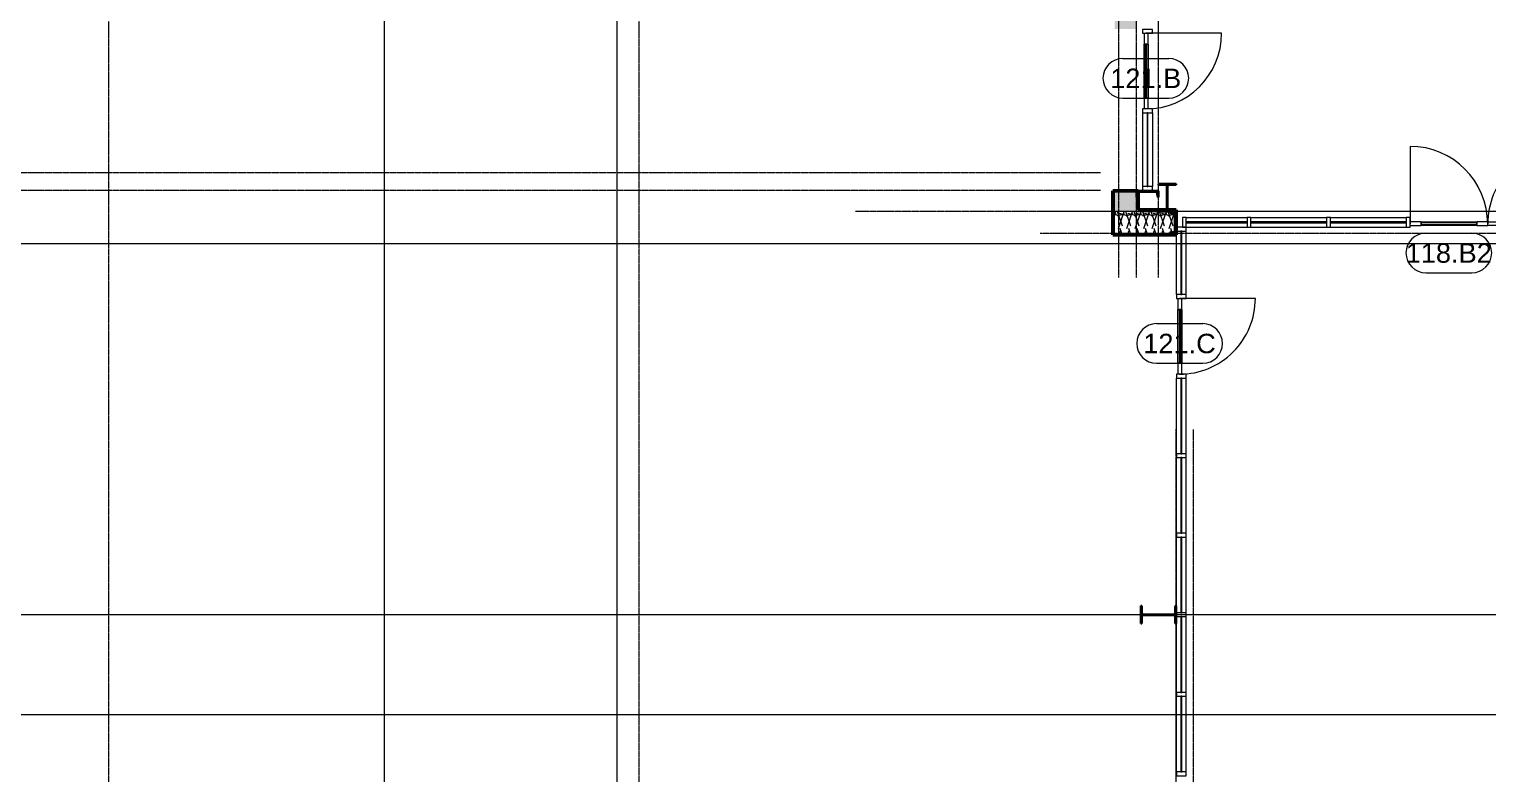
# Model space of a CAD drawing. Header units: inches. Extents: x 21592 to 24810, y -23179 to -20401.
# Drawn here: x 22278 to 22941, y -22615 to -22277 of the extents above; entities that cross this region are included whole.
import ezdxf

# ---------------------------------------------------------------- set-up
doc = ezdxf.new("R2010")
doc.units = ezdxf.units.IN
doc.header["$MEASUREMENT"] = 0
doc.linetypes.add('Grid Line 1_2_', pattern=[0.875, 0.5, -0.125, 0.125, -0.125])
for name, color, linetype, lineweight in [('A-DOOR', 31, 'Continuous', 13), ('A-DOOR-IDEN', 31, 'Continuous', 9), ('A-GLAZ-CURT', 52, 'Continuous', 9), ('A-GLAZ-CWMG', 51, 'Continuous', 9), ('A-WALL', 113, 'Continuous', 13), ('A-WALL-PATT', 111, 'Continuous', 50), ('G-ANNO-SYMB', 111, 'Continuous', 9), ('L-SITE-WALL', 31, 'Continuous', 13), ('S-COLS', 52, 'Continuous', 9), ('S-GRID', 1, 'Continuous', 9)]:
    doc.layers.add(name, color=color, linetype=linetype, lineweight=lineweight)
doc.styles.add('Arial_1', font='arial.ttf', dxfattribs={"height": 8.851796})
pattern_1 = [(161.57, (0.48, 0.48), (-3.839953776, -1.544e-05), [0, -27.322, 3.034, 0]), (18.43, (-0.48, 0.48), (-3.839953776, 1.544e-05), [0, -27.322, 3.034, 0]), (108.43, (0.48, 0.48), (1.919622, -9.60052459), [9.106, -21.25]), (71.57, (-0.48, 0.48), (1.919622, 9.60052459), [9.106, -21.25])]
pattern_2 = [(45, (0, 0), (-9.503515, 9.503515), []), (45, (0, 14.4), (-9.503515, 9.503515), [])]

# ---------------------------------------------------------------- blocks, each defined once
blk = doc.blocks.new('Door_Single_Storefront - one-1305219-Enlarged First Floor Plan _West_')
at = {"layer": 'A-DOOR'}
for p, q in [((-17.65625, 0.75), (-12.65625, 0.75)), ((-17.65625, -35.3125), (-17.65625, 0)), ((-12.65625, 0.75), (-12.65625, -1)), ((12.65625, 0.75), (-12.65625, 0.75)), ((-12.65625, -0.5), (-12.65625, 0.25)), ((-12.65625, 0.25), (12.65625, 0.25)), ((12.65625, -1), (12.65625, 0.75)), ((12.65625, 0.75), (17.65625, 0.75)), ((12.65625, 0.25), (12.65625, -0.5)), ((17.65625, 0.75), (17.65625, -1)), ((-12.65625, -1), (-17.65625, -1)), ((12.65625, -0.5), (-12.65625, -0.5)), ((-12.65625, -1), (12.65625, -1)), ((17.65625, -1), (12.65625, -1))]:
    blk.add_line(p, q, dxfattribs=at)
blk.add_arc((-17.65625, 0), 35.3125, 270, 0, dxfattribs=at)
blk = doc.blocks.new('Door_Single_Storefront - one-1305214-Enlarged First Floor Plan _West_')
at = {"layer": 'A-DOOR'}
for p, q in [((-17.65625, 35.3125), (-17.65625, 0)), ((-12.65625, 1), (-17.65625, 1)), ((-12.65625, -0.75), (-12.65625, 1)), ((-12.65625, 1), (12.65625, 1)), ((12.65625, 0.5), (-12.65625, 0.5)), ((-12.65625, 0.5), (-12.65625, -0.25)), ((17.65625, 1), (12.65625, 1)), ((12.65625, 1), (12.65625, -0.75)), ((12.65625, -0.25), (12.65625, 0.5)), ((17.65625, -0.75), (17.65625, 1)), ((-17.65625, -0.75), (-12.65625, -0.75)), ((-12.65625, -0.25), (12.65625, -0.25)), ((12.65625, -0.75), (-12.65625, -0.75)), ((12.65625, -0.75), (17.65625, -0.75))]:
    blk.add_line(p, q, dxfattribs=at)
blk.add_arc((-17.65625, 0), 35.3125, 360, 90, dxfattribs=at)
blk = doc.blocks.new('System Panel - Interior Glazing-1220293-Enlarged First Floor Plan _West_')
at = {"layer": 'A-GLAZ-CURT', "lineweight": 13}
for p, q in [((17.21875, -0.5625), (-17.21875, -0.5625)), ((-17.21875, -0.5625), (-17.21875, -0.9375)), ((-17.21875, -0.9375), (17.21875, -0.9375)), ((17.21875, -0.9375), (17.21875, -0.5625))]:
    blk.add_line(p, q, dxfattribs=at)
blk = doc.blocks.new('System Panel - Interior Glazing-1316041-Enlarged First Floor Plan _West_')
at = {"layer": 'A-GLAZ-CURT', "lineweight": 13}
for p, q in [((13.84375, -0.5625), (-13.84375, -0.5625)), ((-13.84375, -0.5625), (-13.84375, -0.9375)), ((-13.84375, -0.9375), (13.84375, -0.9375)), ((13.84375, -0.9375), (13.84375, -0.5625))]:
    blk.add_line(p, q, dxfattribs=at)
blk = doc.blocks.new('Rectangular Mullion - Interior 1_75_ x 4_5_-V23-Enlarged First Floor Plan _West_')
at = {"layer": 'A-GLAZ-CWMG'}
for p, q in [((24027.64, -22362.3), (24062.08, -22362.3)), ((24027.64, -22366.8), (24062.08, -22366.8))]:
    blk.add_line(p, q, dxfattribs=at)
blk = doc.blocks.new('Rectangular Mullion - Interior 1_75_ x 4_5_-V22-Enlarged First Floor Plan _West_')
at = {"layer": 'A-GLAZ-CWMG'}
for p, q in [((24172.39, -22362.3), (24206.83, -22362.3)), ((24172.39, -22366.8), (24206.83, -22366.8))]:
    blk.add_line(p, q, dxfattribs=at)
blk = doc.blocks.new('Rectangular Mullion - Interior 1_75_ x 4_5_-1316040-Enlarged First Floor Plan _West_')
at = {"layer": 'A-GLAZ-CWMG'}
for p, q in [((22804.02, -22362.3), (22831.7, -22362.3)), ((22804.02, -22366.8), (22831.7, -22366.8))]:
    blk.add_line(p, q, dxfattribs=at)
blk = doc.blocks.new('Rectangular Mullion - Interior 1_75_ x 4_5_-1220297-Enlarged First Floor Plan _West_')
at = {"layer": 'A-GLAZ-CWMG', "lineweight": 20}
for p, q in [((-1.75, 3), (0, 3)), ((-1.75, -1.5), (-1.75, 3)), ((0, 3), (0, -1.5)), ((0, -1.5), (-1.75, -1.5))]:
    blk.add_line(p, q, dxfattribs=at)
blk = doc.blocks.new('Rectangular Mullion - Interior 1_75_ x 4_5_-1220290-Enlarged First Floor Plan _West_')
at = {"layer": 'A-GLAZ-CWMG', "lineweight": 20}
for p, q in [((-0.875, 3), (0.875, 3)), ((-0.875, -1.5), (-0.875, 3)), ((0.875, 3), (0.875, -1.5)), ((0.875, -1.5), (-0.875, -1.5))]:
    blk.add_line(p, q, dxfattribs=at)
blk = doc.blocks.new('System Panel - Interior Glazing-1220302-Enlarged First Floor Plan _West_')
at = {"layer": 'A-GLAZ-CURT', "lineweight": 13}
for p, q in [((16.71875, -0.5625), (-16.71875, -0.5625)), ((-16.71875, -0.5625), (-16.71875, -0.9375)), ((-16.71875, -0.9375), (16.71875, -0.9375)), ((16.71875, -0.9375), (16.71875, -0.5625))]:
    blk.add_line(p, q, dxfattribs=at)
blk = doc.blocks.new('Door_Single_Storefront - one-1305252-Enlarged First Floor Plan _West_')
at = {"layer": 'A-DOOR'}
for p, q in [((-17.21875, 34.4375), (-17.21875, 0)), ((-12.21875, 1), (-17.21875, 1)), ((-12.21875, -0.75), (-12.21875, 1)), ((-12.21875, 1), (12.21875, 1)), ((12.21875, 0.5), (-12.21875, 0.5)), ((-12.21875, 0.5), (-12.21875, -0.25)), ((17.21875, 1), (12.21875, 1)), ((12.21875, 1), (12.21875, -0.75)), ((12.21875, -0.25), (12.21875, 0.5)), ((-17.21875, -0.75), (-12.21875, -0.75)), ((-12.21875, -0.25), (12.21875, -0.25)), ((12.21875, -0.75), (-12.21875, -0.75)), ((12.21875, -0.75), (17.21875, -0.75))]:
    blk.add_line(p, q, dxfattribs=at)
blk.add_arc((-17.21875, 0), 34.4375, 360, 90, dxfattribs=at)
blk = doc.blocks.new('Rectangular Mullion - Interior 1_75_ x 4_5_-1305250-Enlarged First Floor Plan _West_')
at = {"layer": 'A-GLAZ-CWMG'}
for p, q in [((22784.14, -21349.74), (22784.14, -21383.18)), ((22788.64, -21349.74), (22788.64, -21383.18))]:
    blk.add_line(p, q, dxfattribs=at)
blk = doc.blocks.new('Rectangular Mullion - Interior 1_75_ x 4_5_-1220298-Enlarged First Floor Plan _West_')
at = {"layer": 'A-GLAZ-CWMG', "lineweight": 20}
for p, q in [((0, 3), (-1.75, 3)), ((-1.75, 3), (-1.75, -1.5)), ((0, -1.5), (0, 3)), ((-1.75, -1.5), (0, -1.5))]:
    blk.add_line(p, q, dxfattribs=at)
blk = doc.blocks.new('System Panel - Interior Glazing-1316223-Enlarged First Floor Plan _West_')
at = {"layer": 'A-GLAZ-CURT', "lineweight": 13}
for p, q in [((14.4375, 0.9375), (-14.4375, 0.9375)), ((-14.4375, 0.9375), (-14.4375, 0.5625)), ((-14.4375, 0.5625), (14.4375, 0.5625)), ((14.4375, 0.5625), (14.4375, 0.9375))]:
    blk.add_line(p, q, dxfattribs=at)
blk = doc.blocks.new('Rectangular Mullion - Interior 1_75_ x 4_5_-1316220-Enlarged First Floor Plan _West_')
at = {"layer": 'A-GLAZ-CWMG'}
for p, q in [((22799.52, -22397.43), (22799.52, -22368.55)), ((22804.02, -22397.43), (22804.02, -22368.55))]:
    blk.add_line(p, q, dxfattribs=at)
blk = doc.blocks.new('Rectangular Mullion - Interior 1_75_ x 4_5_-1220308-Enlarged First Floor Plan _West_')
at = {"layer": 'A-GLAZ-CWMG', "lineweight": 20}
for p, q in [((0, 1.5), (-1.75, 1.5)), ((-1.75, 1.5), (-1.75, -3)), ((0, -3), (0, 1.5)), ((-1.75, -3), (0, -3))]:
    blk.add_line(p, q, dxfattribs=at)
blk = doc.blocks.new('Rectangular Mullion - Interior 1_75_ x 4_5_-1220285-Enlarged First Floor Plan _West_')
at = {"layer": 'A-GLAZ-CWMG', "lineweight": 20}
for p, q in [((-0.875, 1.5), (0.875, 1.5)), ((-0.875, -3), (-0.875, 1.5)), ((0.875, 1.5), (0.875, -3)), ((0.875, -3), (-0.875, -3))]:
    blk.add_line(p, q, dxfattribs=at)
blk = doc.blocks.new('System Panel - Interior Glazing-1220306-Enlarged First Floor Plan _West_')
at = {"layer": 'A-GLAZ-CURT', "lineweight": 13}
for p, q in [((17.21875, 0.9375), (-17.21875, 0.9375)), ((-17.21875, 0.9375), (-17.21875, 0.5625)), ((-17.21875, 0.5625), (17.21875, 0.5625)), ((17.21875, 0.5625), (17.21875, 0.9375))]:
    blk.add_line(p, q, dxfattribs=at)
blk = doc.blocks.new('Rectangular Mullion - Interior 1_75_ x 4_5_-1314717-Enlarged First Floor Plan _West_')
at = {"layer": 'A-GLAZ-CWMG'}
for p, q in [((22799.52, -22542.18), (22799.52, -22507.74)), ((22804.02, -22542.18), (22804.02, -22507.74))]:
    blk.add_line(p, q, dxfattribs=at)
blk = doc.blocks.new('Rectangular Mullion - Interior 1_75_ x 4_5_-1314720-Enlarged First Floor Plan _West_')
at = {"layer": 'A-GLAZ-CWMG', "lineweight": 20}
for p, q in [((-0.875, 1.5), (0.875, 1.5)), ((-0.875, -3), (-0.875, 1.5)), ((0.875, 1.5), (0.875, -3)), ((0.875, -3), (-0.875, -3))]:
    blk.add_line(p, q, dxfattribs=at)
blk = doc.blocks.new('Door_Single_Storefront - one-1315443-Enlarged First Floor Plan _West_')
at = {"layer": 'A-DOOR'}
for p, q in [((-17.21875, 34.4375), (-17.21875, 0)), ((-12.21875, 1), (-17.21875, 1)), ((-12.21875, -0.75), (-12.21875, 1)), ((-12.21875, 1), (12.21875, 1)), ((12.21875, 0.5), (-12.21875, 0.5)), ((-12.21875, 0.5), (-12.21875, -0.25)), ((17.21875, 1), (12.21875, 1)), ((12.21875, 1), (12.21875, -0.75)), ((12.21875, -0.25), (12.21875, 0.5)), ((-17.21875, -0.75), (-12.21875, -0.75)), ((-12.21875, -0.25), (12.21875, -0.25)), ((12.21875, -0.75), (-12.21875, -0.75)), ((12.21875, -0.75), (17.21875, -0.75))]:
    blk.add_line(p, q, dxfattribs=at)
blk.add_arc((-17.21875, 0), 34.4375, 360, 90, dxfattribs=at)
blk = doc.blocks.new('Rectangular Mullion - Interior 1_75_ x 4_5_-1315442-Enlarged First Floor Plan _West_')
at = {"layer": 'A-GLAZ-CWMG'}
for p, q in [((22799.52, -22469.8), (22799.52, -22435.37)), ((22804.02, -22469.8), (22804.02, -22435.37))]:
    blk.add_line(p, q, dxfattribs=at)
blk = doc.blocks.new('Door Tag - Door Tag-4658-Enlarged First Floor Plan _West_')
at = {"layer": 'A-DOOR-IDEN'}
for p, q in [((-0.109375, 0.09375), (0.109375, 0.09375)), ((-0.109375, -0.09375), (0.109375, -0.09375))]:
    blk.add_line(p, q, dxfattribs=at)
for centre, start, end in [((-0.109375, 0), 90, 270), ((0.109375, 0), 270, 90)]:
    blk.add_arc(centre, 0.09375, start, end, dxfattribs=at)

msp = doc.modelspace()

# ---------------------------------------------------------------- hatches: boundary and pattern name
at = {"layer": 'A-WALL-PATT', "lineweight": 9}
h = msp.add_hatch(dxfattribs=at)
h.set_pattern_fill('FP_7', color=256, style=0, pattern_type=2)
h.set_pattern_definition(pattern_1)
h.paths.add_polyline_path([(22781.38923, -22359.55281), (22781.38923, -22350.17781), (22771.38923, -22350.17781), (22771.38923, -22359.55281)], flags=0)
h.paths.add_polyline_path([(22771.38923, -22276.55281), (22781.38923, -22276.55281), (22781.38923, -21385.17781), (22771.38923, -21385.17781), (22771.38923, -22259.28274)], flags=0)
h.paths.add_polyline_path([(22771.38923, -21143.67781), (22781.38923, -21143.67781), (22781.38923, -21134.30281), (22771.38923, -21134.30281), (22771.38923, -21136.03674)], flags=0)
h = msp.add_hatch(dxfattribs=at)
h.set_pattern_fill('FP_7', color=256, style=0, pattern_type=2)
h.set_pattern_definition(pattern_1)
h.paths.add_polyline_path([(22799.39023, -22369.55281), (22799.39023, -22359.55281), (22771.38923, -22359.55281), (22771.38923, -22369.55281), (22792.77581, -22369.55281)], flags=0)
at = {"layer": 'S-COLS'}
h = msp.add_hatch(dxfattribs=at)
h.set_pattern_fill('FP_6', color=256, style=0, pattern_type=2)
h.set_pattern_definition(pattern_2)
h.paths.add_polyline_path([(22781.38923, -22353.06781), (22781.69752, -22352.94011), (22781.82523, -22352.63181), (22782.13059, -22350.70381), (22790.64786, -22350.70381), (22790.95323, -22352.63181), (22791.08093, -22352.94011), (22791.38923, -22353.06781), (22791.38923, -22350.17781), (22781.38923, -22350.17781)], flags=0)
h = msp.add_hatch(dxfattribs=at)
h.set_pattern_fill('FP_6', color=256, style=0, pattern_type=2)
h.set_pattern_definition(pattern_2)
h.paths.add_polyline_path([(22791.39023, -22359.55281), (22799.39023, -22359.55281), (22799.39023, -22359.11922), (22796.22616, -22359.11922), (22795.73726, -22358.91671), (22795.53476, -22358.42781), (22795.53476, -22348.17781), (22795.73726, -22347.68891), (22796.22616, -22347.4864), (22799.39023, -22347.4864), (22799.39023, -22347.05281), (22791.39023, -22347.05281), (22791.39023, -22347.4864), (22794.55429, -22347.4864), (22795.04319, -22347.68891), (22795.24569, -22348.17781), (22795.24569, -22358.42781), (22795.04319, -22358.91671), (22794.55429, -22359.11922), (22791.39023, -22359.11922)], flags=0)
h = msp.add_hatch(dxfattribs=at)
h.set_pattern_fill('FP_6', color=256, style=0, pattern_type=2)
h.set_pattern_definition(pattern_2)
h.paths.add_polyline_path([(22799.39023, -22369.55281), (22799.39023, -22359.55281), (22796.50023, -22359.55281), (22796.62793, -22359.86111), (22796.93623, -22359.98881), (22798.86423, -22360.29418), (22798.86423, -22368.81145), (22796.93623, -22369.11681), (22796.62793, -22369.24451), (22796.50023, -22369.55281)], flags=0)
h = msp.add_hatch(dxfattribs=at)
h.set_pattern_fill('FP_6', color=256, style=0, pattern_type=2)
h.set_pattern_definition(pattern_2)
h.paths.add_polyline_path([(22799.39023, -22547.05281), (22799.39023, -22539.05281), (22798.95663, -22539.05281), (22798.95663, -22542.21687), (22798.75412, -22542.70577), (22798.26523, -22542.90828), (22784.51523, -22542.90828), (22784.02633, -22542.70577), (22783.82382, -22542.21687), (22783.82382, -22539.05281), (22783.39023, -22539.05281), (22783.39023, -22547.05281), (22783.82382, -22547.05281), (22783.82382, -22543.88875), (22784.02633, -22543.39985), (22784.51523, -22543.19734), (22798.26523, -22543.19734), (22798.75412, -22543.39985), (22798.95663, -22543.88875), (22798.95663, -22547.05281)], flags=0)

# ---------------------------------------------------------------- linework, layer by layer
at = {"layer": 'A-WALL'}
for p, q in [((22771.38923, -22369.55281), (22771.38923, -22350.17781)), ((22781.38923, -22350.17781), (22781.38923, -22359.55281)), ((22781.38923, -22359.55281), (22799.39023, -22359.55281)), ((22771.38923, -22369.55281), (22799.39023, -22369.55281))]:
    msp.add_line(p, q, dxfattribs=at)
at = {"layer": 'G-ANNO-SYMB'}
for p, q in [((22544.94179, -20694.34266), (22544.94179, -23039.38678)), ((22439.17362, -20818.08211), (22439.17362, -23039.38678)), ((24581.52474, -22374.35697), (21997.29287, -22374.35697)), ((24577.89246, -22588.63029), (21993.6606, -22588.63029))]:
    msp.add_line(p, q, dxfattribs=at)
at = {"layer": 'L-SITE-WALL', "lineweight": 50}
for p, q in [((22770.63923, -22350.17781), (22770.63923, -22370.30281)), ((22782.13923, -22350.17781), (22770.63923, -22350.17781)), ((22782.13923, -22358.80281), (22782.13923, -22350.17781)), ((22799.39023, -22358.80281), (22782.13923, -22358.80281)), ((22799.39023, -22370.30281), (22799.39023, -22358.80281)), ((22770.63923, -22370.30281), (22799.39023, -22370.30281))]:
    msp.add_line(p, q, dxfattribs=at)
at = {"layer": 'S-COLS', "lineweight": 30}
for p, q in [((22791.38923, -22350.17781), (22781.38923, -22350.17781)), ((22781.38923, -22350.17781), (22781.38923, -22353.06781)), ((22781.82523, -22352.63181), (22782.13059, -22350.70381)), ((22782.13059, -22350.70381), (22790.64786, -22350.70381)), ((22790.64786, -22350.70381), (22790.95323, -22352.63181)), ((22791.38923, -22353.06781), (22791.38923, -22350.17781)), ((22799.39023, -22347.05281), (22791.39023, -22347.05281)), ((22791.39023, -22347.05281), (22791.39023, -22347.4864)), ((22791.39023, -22347.4864), (22794.55429, -22347.4864)), ((22795.24569, -22348.17781), (22795.24569, -22358.42781)), ((22795.53476, -22358.42781), (22795.53476, -22348.17781)), ((22796.22616, -22347.4864), (22799.39023, -22347.4864)), ((22799.39023, -22347.4864), (22799.39023, -22347.05281)), ((22794.55429, -22359.11922), (22791.39023, -22359.11922)), ((22791.39023, -22359.11922), (22791.39023, -22359.55281)), ((22791.39023, -22359.55281), (22799.39023, -22359.55281)), ((22799.39023, -22359.11922), (22796.22616, -22359.11922)), ((22799.39023, -22359.55281), (22796.50023, -22359.55281)), ((22799.39023, -22359.55281), (22799.39023, -22359.11922)), ((22799.39023, -22369.55281), (22799.39023, -22359.55281)), ((22796.93623, -22359.98881), (22798.86423, -22360.29418)), ((22798.86423, -22360.29418), (22798.86423, -22368.81145)), ((22796.50023, -22369.55281), (22799.39023, -22369.55281)), ((22798.86423, -22368.81145), (22796.93623, -22369.11681)), ((22783.82382, -22539.05281), (22783.39023, -22539.05281)), ((22783.39023, -22539.05281), (22783.39023, -22547.05281)), ((22783.82382, -22542.21687), (22783.82382, -22539.05281)), ((22799.39023, -22539.05281), (22798.95663, -22539.05281)), ((22798.95663, -22539.05281), (22798.95663, -22542.21687)), ((22799.39023, -22547.05281), (22799.39023, -22539.05281)), ((22783.82382, -22547.05281), (22783.82382, -22543.88875)), ((22798.26523, -22542.90828), (22784.51523, -22542.90828)), ((22784.51523, -22543.19734), (22798.26523, -22543.19734)), ((22798.95663, -22543.88875), (22798.95663, -22547.05281)), ((22783.39023, -22547.05281), (22783.82382, -22547.05281)), ((22798.95663, -22547.05281), (22799.39023, -22547.05281))]:
    msp.add_line(p, q, dxfattribs=at)
for centre, radius, start, end in [((22781.38923, -22352.63181), 0.436, 270.00000001, 0.00000001), ((22791.38923, -22352.63181), 0.436, 180.00000001, 270.00000001), ((22794.55429, -22348.17781), 0.69141, 0, 90), ((22796.22616, -22348.17781), 0.69141, 90, 180), ((22794.55429, -22358.42781), 0.69141, 270, 0), ((22796.22616, -22358.42781), 0.69141, 180, 270), ((22796.93623, -22359.55281), 0.436, 180, 270), ((22796.93623, -22369.55281), 0.436, 90, 180), ((22784.51523, -22542.21687), 0.69141, 180, 270), ((22784.51523, -22543.88875), 0.69141, 90, 180), ((22798.26523, -22542.21687), 0.69141, 270, 0), ((22798.26523, -22543.88875), 0.69141, 0, 90)]:
    msp.add_arc(centre, radius, start, end, dxfattribs=at)
at = {"layer": 'S-GRID', "linetype": 'Grid Line 1_2_'}
for p, q in [((22313.89023, -22972.85091), (22313.89023, -20633.37408)), ((22555.14023, -22972.85091), (22555.14023, -20633.37408)), ((22781.39023, -22389.5762), (22781.39023, -20633.37408)), ((22773.39023, -22389.5762), (22773.39023, -20713.12653)), ((22781.39023, -22389.5762), (22781.39023, -20761.12653)), ((22791.39023, -22389.5762), (22791.39023, -20761.12653)), ((22765.01217, -22342.05281), (21705.56096, -22342.05281)), ((22765.01217, -22350.05281), (21657.56096, -22350.05281)), ((24588.97484, -22359.55281), (22653.5125, -22359.55281)), ((24742.78907, -22359.55281), (22737.5125, -22359.55281)), ((24694.78907, -22369.55281), (22737.5125, -22369.55281)), ((22799.39023, -22924.85091), (22799.39023, -22458.60508)), ((22807.39023, -22972.85091), (22807.39023, -22458.60508)), ((24479.10753, -22543.05281), (21657.56096, -22543.05281)), ((24588.97484, -22543.05281), (21790.20666, -22543.05281)), ((22799.39023, -23082.6211), (22799.39023, -22542.60508))]:
    msp.add_line(p, q, dxfattribs=at)

# ---------------------------------------------------------------- block references
at = {"layer": 'A-DOOR'}
for name, p, rotation in [('Door_Single_Storefront - one-1305252-Enlarged First Floor Plan _West_', (22785.63923, -22295.77156), 270), ('Door_Single_Storefront - one-1305219-Enlarged First Floor Plan _West_', (22958.79648, -22365.30281), 180), ('Door_Single_Storefront - one-1315443-Enlarged First Floor Plan _West_', (22801.01523, -22416.39656), 270.0000000000069)]:
    msp.add_blockref(name, p, dxfattribs=dict(at, rotation=rotation))
msp.add_blockref('Door_Single_Storefront - one-1305214-Enlarged First Floor Plan _West_', (22923.48398, -22365.30281), dxfattribs=at)
at = {"layer": 'A-DOOR-IDEN', "xscale": 95.99999999999994, "yscale": 95.99999999999994, "zscale": 95.99999999999994}
for p in [(22785.63923, -22299.0205), (22923.4649, -22378.4872), (22801.01523, -22419.6455)]:
    msp.add_blockref('Door Tag - Door Tag-4658-Enlarged First Floor Plan _West_', p, dxfattribs=at)
at = {"layer": 'A-GLAZ-CURT'}
for name, p, rotation in [('System Panel - Interior Glazing-1220302-Enlarged First Floor Plan _West_', (22785.63923, -22331.45906), 90), ('System Panel - Interior Glazing-1316041-Enlarged First Floor Plan _West_', (22817.85898, -22365.30281), 180), ('System Panel - Interior Glazing-1220293-Enlarged First Floor Plan _West_', (22850.67148, -22365.30281), 180), ('System Panel - Interior Glazing-1220293-Enlarged First Floor Plan _West_', (22886.85898, -22365.30281), 180), ('System Panel - Interior Glazing-1316223-Enlarged First Floor Plan _West_', (22801.01523, -22382.99031), 270.0000000000069), ('System Panel - Interior Glazing-1220306-Enlarged First Floor Plan _West_', (22801.01523, -22452.58406), 270.0000000000069), ('System Panel - Interior Glazing-1220306-Enlarged First Floor Plan _West_', (22801.01523, -22488.77156), 270.0000000000069), ('System Panel - Interior Glazing-1220306-Enlarged First Floor Plan _West_', (22801.01523, -22524.95906), 270.0000000000069), ('System Panel - Interior Glazing-1220306-Enlarged First Floor Plan _West_', (22801.01523, -22561.14656), 270.0000000000069), ('System Panel - Interior Glazing-1220306-Enlarged First Floor Plan _West_', (22801.01523, -22597.33406), 270.0000000000069)]:
    msp.add_blockref(name, p, dxfattribs=dict(at, rotation=rotation))
at = {"layer": 'A-GLAZ-CWMG', "extrusion": (0, 0, -1)}
for name, p, rotation in [('Rectangular Mullion - Interior 1_75_ x 4_5_-1220297-Enlarged First Floor Plan _West_', (-22785.63923, -22276.80281), 90), ('Rectangular Mullion - Interior 1_75_ x 4_5_-1220290-Enlarged First Floor Plan _West_', (-22785.63923, -22313.86531), 90), ('Rectangular Mullion - Interior 1_75_ x 4_5_-1314720-Enlarged First Floor Plan _West_', (-22801.01523, -22398.30281), 269.9999999999931), ('Rectangular Mullion - Interior 1_75_ x 4_5_-1314720-Enlarged First Floor Plan _West_', (-22801.01523, -22434.49031), 269.9999999999931), ('Rectangular Mullion - Interior 1_75_ x 4_5_-1314720-Enlarged First Floor Plan _West_', (-22801.01523, -22470.67781), 269.9999999999931), ('Rectangular Mullion - Interior 1_75_ x 4_5_-1314720-Enlarged First Floor Plan _West_', (-22801.01523, -22506.86531), 269.9999999999931), ('Rectangular Mullion - Interior 1_75_ x 4_5_-1314720-Enlarged First Floor Plan _West_', (-22801.01523, -22543.05281), 269.9999999999931), ('Rectangular Mullion - Interior 1_75_ x 4_5_-1314720-Enlarged First Floor Plan _West_', (-22801.01523, -22579.24031), 269.9999999999931), ('Rectangular Mullion - Interior 1_75_ x 4_5_-1220285-Enlarged First Floor Plan _West_', (-22801.01523, -22615.42781), 269.9999999999931)]:
    msp.add_blockref(name, p, dxfattribs=dict(at, rotation=rotation))
at = {"layer": 'A-GLAZ-CWMG'}
for name, p in [('Rectangular Mullion - Interior 1_75_ x 4_5_-1305250-Enlarged First Floor Plan _West_', (0, -965)), ('Rectangular Mullion - Interior 1_75_ x 4_5_-1316040-Enlarged First Floor Plan _West_', (0, 0)), ('Rectangular Mullion - Interior 1_75_ x 4_5_-V22-Enlarged First Floor Plan _West_', (-1338.9375, 0)), ('Rectangular Mullion - Interior 1_75_ x 4_5_-V23-Enlarged First Floor Plan _West_', (-1158, 0)), ('Rectangular Mullion - Interior 1_75_ x 4_5_-1316220-Enlarged First Floor Plan _West_', (0, 0)), ('Rectangular Mullion - Interior 1_75_ x 4_5_-1315442-Enlarged First Floor Plan _West_', (0, 0)), ('Rectangular Mullion - Interior 1_75_ x 4_5_-1314717-Enlarged First Floor Plan _West_', (0, 36.1875)), ('Rectangular Mullion - Interior 1_75_ x 4_5_-1314717-Enlarged First Floor Plan _West_', (0, 0)), ('Rectangular Mullion - Interior 1_75_ x 4_5_-1314717-Enlarged First Floor Plan _West_', (0, -36.1875)), ('Rectangular Mullion - Interior 1_75_ x 4_5_-1314717-Enlarged First Floor Plan _West_', (0, -72.375))]:
    msp.add_blockref(name, p, dxfattribs=at)
for name, p, rotation in [('Rectangular Mullion - Interior 1_75_ x 4_5_-1220298-Enlarged First Floor Plan _West_', (22785.63923, -22349.92781), 270), ('Rectangular Mullion - Interior 1_75_ x 4_5_-1220308-Enlarged First Floor Plan _West_', (22801.01523, -22366.80281), 90.00000000000688)]:
    msp.add_blockref(name, p, dxfattribs=dict(at, rotation=rotation))
at = {"layer": 'A-GLAZ-CWMG', "extrusion": (0, 0, -1)}
for name, p in [('Rectangular Mullion - Interior 1_75_ x 4_5_-1220297-Enlarged First Floor Plan _West_', (-22802.26523, -22365.30281)), ('Rectangular Mullion - Interior 1_75_ x 4_5_-1220290-Enlarged First Floor Plan _West_', (-22832.57773, -22365.30281)), ('Rectangular Mullion - Interior 1_75_ x 4_5_-1220290-Enlarged First Floor Plan _West_', (-22868.76523, -22365.30281)), ('Rectangular Mullion - Interior 1_75_ x 4_5_-1220290-Enlarged First Floor Plan _West_', (-22904.95273, -22365.30281))]:
    msp.add_blockref(name, p, dxfattribs=at)

# ---------------------------------------------------------------- texts
at = {"layer": 'A-DOOR-IDEN', "char_height": 8.851796, "attachment_point": 2, "line_spacing_factor": 0.938532, "style": 'Arial_1'}
for s, insert, width in [('121.B', (22785.5979, -22294.61611), 38.556), ('118.B2', (22923.42358, -22374.08281), 46.764), ('121.C', (22800.9739, -22415.24111), 39.312)]:
    msp.add_mtext(s, dxfattribs=dict(at, insert=insert, width=width))

doc.saveas('drawing.dxf')
